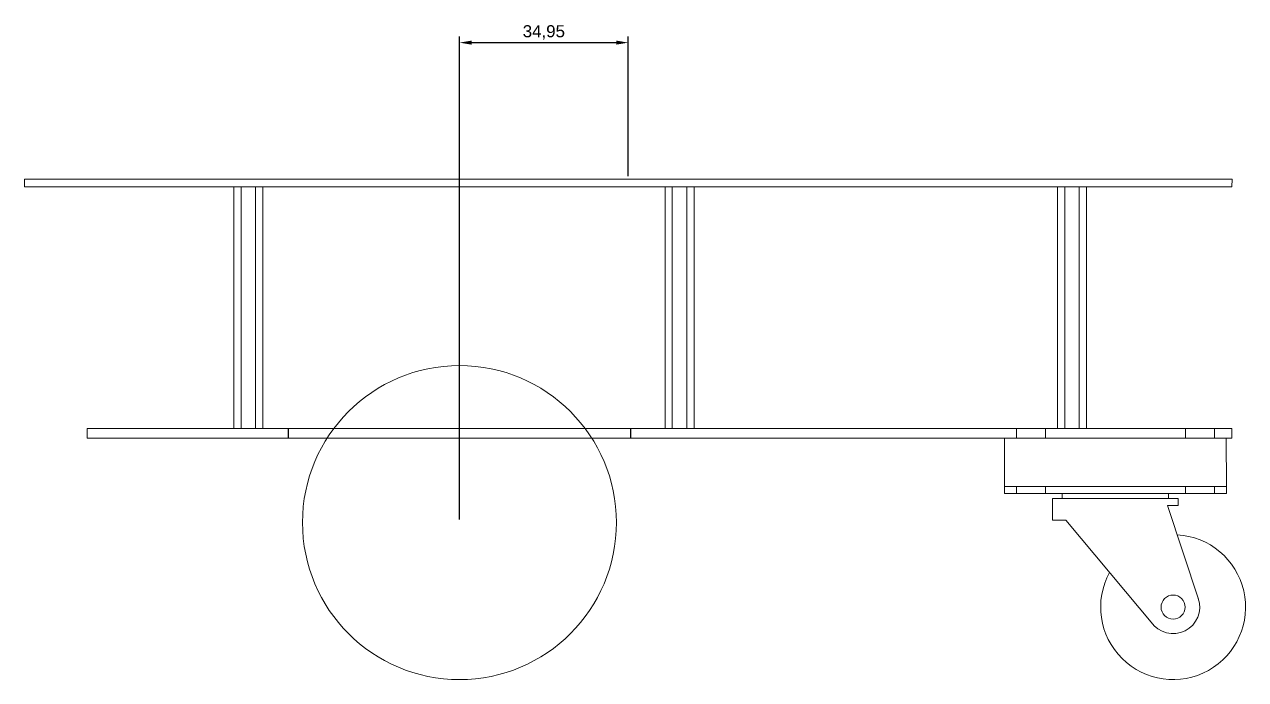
# Model space of a CAD drawing. Header units: millimetres. Extents: x -130 to 1222, y -3 to 380.
# Drawn here: x 968.9 to 1221.7, y 0 to 135.6 of the extents above; entities that cross this region are included whole.
import ezdxf

# ---------------------------------------------------------------- set-up
doc = ezdxf.new("R2010")
doc.units = ezdxf.units.MM
doc.styles.get("Standard").update_dxf_attribs({"font": 'arial.ttf'})
doc.dimstyles.new('ISO-25', dxfattribs={"dimtxt": 2.5, "dimasz": 2.5, "dimexe": 1.25, "dimexo": 0.625, "dimtad": 1, "dimtxsty": 'Standard', "dimcen": 2.5, "dimadec": 0, "dimazin": 0, "dimtfac": 1, "dimtmove": 0, "dimatfit": 3, "dimfxl": 1, "dimarcsym": 0})

# ---------------------------------------------------------------- blocks, each defined once
blk = doc.blocks.new('*D8')
at = {"color": 0, "lineweight": -2, "transparency": 16777216}
for p, q in [((1058.94, 33.12), (1058.94, 133.1)), ((1061.44, 131.85), (1091.39, 131.85)), ((1093.89, 104.22), (1093.89, 133.1))]:
    blk.add_line(p, q, dxfattribs=at)
at = {"color": 0, "lineweight": 5, "transparency": 16777216}
for points in [[(1061.44, 132.27), (1061.44, 131.44), (1058.94, 131.85)], [(1091.39, 132.27), (1091.39, 131.44), (1093.89, 131.85)]]:
    blk.add_solid(points, dxfattribs=at)
at = {"layer": 'Defpoints', "color": 0, "lineweight": 5, "transparency": 16777216}
for p in [(1093.89, 131.85), (1093.89, 103.6), (1058.94, 32.5)]:
    blk.add_point(p, dxfattribs=at)
at = {"color": 0, "lineweight": 5, "transparency": 16777216, "insert": (1076.41, 133.98), "char_height": 2.5, "attachment_point": 5}
blk.add_mtext('34,95', dxfattribs=at)

msp = doc.modelspace()

# ---------------------------------------------------------------- linework, layer by layer
at = {"color": 114, "lineweight": 5, "true_color": 0x139b48}
for p, q in [((968.866, 102), (968.89, 103.6)), ((1218.866, 102), (968.866, 102)), ((968.89, 103.6), (1218.89, 103.6)), ((1218.89, 103.6), (1218.866, 102))]:
    msp.add_line(p, q, dxfattribs=at)
at = {"lineweight": 5}
for p, q in [((1012.24, 52), (1012.24, 102)), ((1012.24, 102), (1018.24, 102)), ((1013.74, 52), (1013.74, 102)), ((1016.74, 52), (1016.74, 102)), ((1018.24, 102), (1018.24, 52)), ((1101.507, 52), (1101.507, 102)), ((1101.507, 102), (1107.507, 102)), ((1103.007, 52), (1103.007, 102)), ((1106.007, 52), (1106.007, 102)), ((1107.507, 102), (1107.507, 52)), ((1182.757, 52), (1182.757, 102)), ((1182.757, 102), (1188.757, 102)), ((1184.257, 52), (1184.257, 102)), ((1187.257, 52), (1187.257, 102)), ((1188.757, 102), (1188.757, 52)), ((1018.24, 52), (1012.24, 52)), ((1107.507, 52), (1101.507, 52)), ((1188.757, 52), (1182.757, 52)), ((1171.751, 40), (1171.751, 50)), ((1171.751, 50), (1217.699, 50)), ((1217.699, 50), (1217.751, 40)), ((1171.751, 40), (1217.751, 40)), ((1174.251, 40), (1180.251, 40)), ((1185.251, 40), (1215.251, 40))]:
    msp.add_line(p, q, dxfattribs=at)
at = {"color": 5, "lineweight": 5}
for p, q in [((981.866, 52), (1218.866, 52)), ((981.866, 52), (981.866, 50)), ((1174.251, 52), (1174.251, 50)), ((1180.251, 52), (1180.251, 50)), ((1209.251, 52), (1209.251, 50)), ((1215.251, 52), (1215.251, 50)), ((1218.866, 52), (1218.866, 50)), ((1218.866, 50), (981.866, 50))]:
    msp.add_line(p, q, dxfattribs=at)
at = {"color": 5}
for p, q in [((1023.439, 52), (1023.439, 50)), ((1094.439, 50), (1094.439, 52))]:
    msp.add_line(p, q, dxfattribs=at)
at = {"color": 251, "lineweight": 5, "true_color": 0x636466}
for p, q in [((1171.751, 38.5), (1171.751, 40)), ((1171.751, 38.5), (1217.751, 38.5)), ((1174.251, 38.5), (1174.251, 40)), ((1180.251, 38.5), (1180.251, 40)), ((1183.751, 37.5), (1183.751, 38.5)), ((1205.751, 37.5), (1205.751, 38.5)), ((1209.251, 38.5), (1209.251, 40)), ((1215.251, 38.5), (1215.251, 40)), ((1217.751, 38.5), (1217.751, 40)), ((1207.751, 37.5), (1181.751, 37.5)), ((1181.751, 37.5), (1181.751, 36)), ((1181.751, 33.032), (1181.751, 36)), ((1205.526, 36), (1211.937, 16.676)), ((1205.526, 36), (1207.751, 36)), ((1207.751, 36), (1207.751, 37.5)), ((1184.456, 33.032), (1181.751, 33.032)), ((1184.456, 33.032), (1202.855, 11.066))]:
    msp.add_line(p, q, dxfattribs=at)
at = {"lineweight": 5}
msp.add_circle((1058.939, 32.5), 32.5, dxfattribs=at)
at = {"color": 251, "lineweight": 5, "true_color": 0x636466}
msp.add_circle((1206.699, 15), 2.5, dxfattribs=at)
at = {"lineweight": 5}
msp.add_arc((1206.699, 15), 15, 151.34948, 86.84587, dxfattribs=at)
at = {"color": 251, "lineweight": 5, "true_color": 0x636466}
msp.add_arc((1206.699, 15), 5.5, 214.24035, 18.96488, dxfattribs=at)

# ---------------------------------------------------------------- dimensions: what is measured, and where the dimension line sits
at = {"lineweight": 5}
dim = msp.add_linear_dim(base=(1093.89, 131.852), p1=(1058.939, 32.5), p2=(1093.89, 103.6), dimstyle='ISO-25', dxfattribs=at)
dim.commit()
dim.dimension.update_dxf_attribs({"geometry": '*D8', "text_midpoint": (1076.415, 133.979)})

doc.saveas('drawing.dxf')
